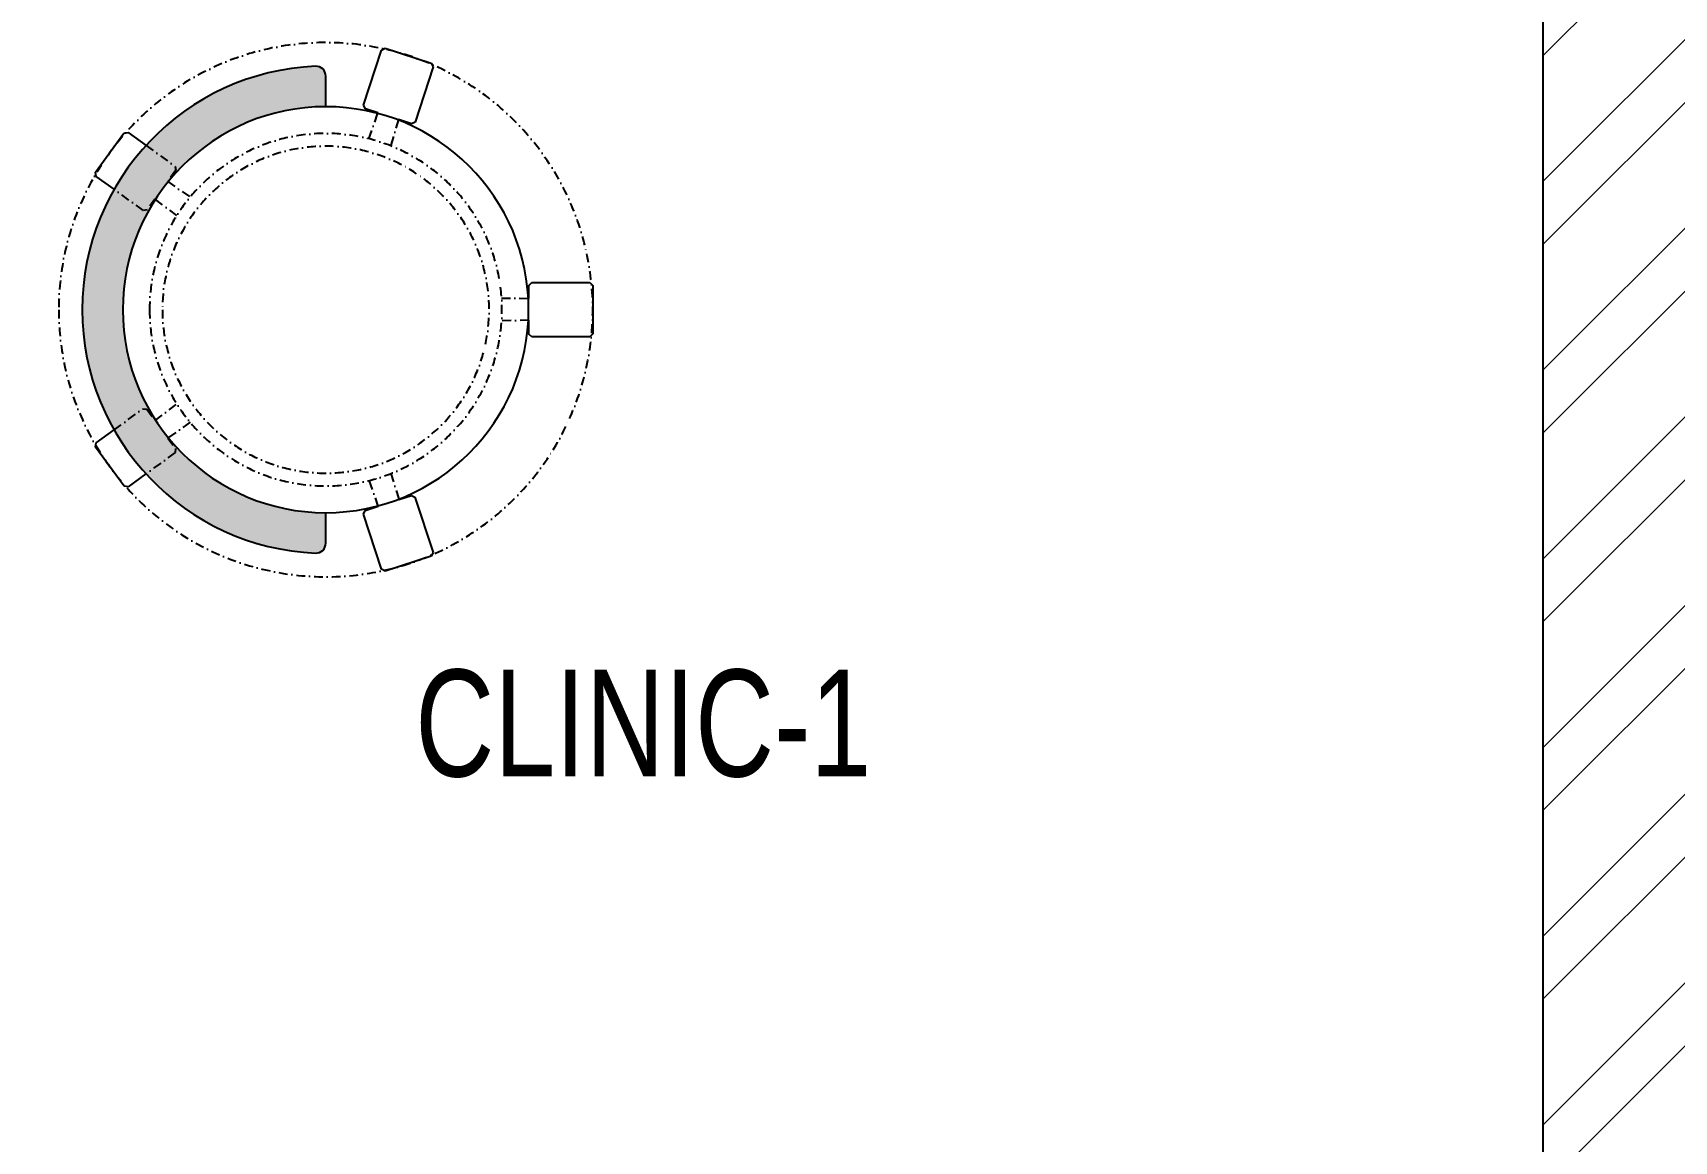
# Model space of a CAD drawing. Header units: feet. Extents: x 9770359 to 9778219, y -6859940 to -6847673.
# Drawn here: x 9773817 to 9775355, y -6849755 to -6848717 of the extents above; entities that cross this region are included whole.
import ezdxf

# ---------------------------------------------------------------- set-up
doc = ezdxf.new("R2010")
doc.units = ezdxf.units.FT
doc.header["$LTSCALE"] = 33
doc.header["$MEASUREMENT"] = 0
doc.linetypes.add('DASHDOT2', pattern=[0.5, 0.25, -0.125, 0, -0.125])
doc.layers.add('A-WALL', color=1, linetype='Continuous')
for name, color, linetype, lineweight in [('HATCH', 9, 'Continuous', 9), ('LENS-DIM', 252, 'Continuous', 5), ('LENS-FURNITURE', 13, 'Continuous', 9), ('LENS-TEXT', 31, 'Continuous', 5), ('LN-ELEVATION-1', 81, 'Continuous', 25), ('LN-HATCH', 251, 'Continuous', 0)]:
    doc.layers.add(name, color=color, linetype=linetype, lineweight=lineweight)
doc.styles.add('LK TXT', font='GILC____.TTF', dxfattribs={"height": 100})

# ---------------------------------------------------------------- blocks, each defined once
blk = doc.blocks.new('DR STOOL')
at = {"layer": 'HATCH'}
h = blk.add_hatch(dxfattribs=at)
h.set_pattern_fill('ANSI36', color=250, angle=-90.00000000000001)
h.set_pattern_definition([(315, (-227.8099174643867, 917.3997257252777), (6.173926083235043, -1.683798022700468), [7.9375, -1.587499999999999, 0, -1.587499999999999])])
edge = h.paths.add_edge_path()
edge.add_line((-190.0000000041909, 4.511094e-10), (-218.6899174675346, 4.511094e-10))
edge.add_arc((-218.6899174670689, 9.120000000388245), 9.119999999940092, 177.6119845363388, 269.9999999996136, ccw=False)
edge.add_arc((-1.8626451e-09, 3.565219e-10), 228.000000002257, 2.3880154632688004, 177.6119845367313, ccw=False)
edge.add_arc((218.6899174633436, 9.120000000497384), 9.120000000051716, -90.00000000034493, 2.3880154629299, ccw=False)
edge.add_line((218.6899174633436, 4.511094e-10), (190, 4.511094e-10))
edge.add_arc((-1.8626451e-09, 4.511094e-10), 190.000000001979, -1.27e-14, 180)
at = {"layer": 'LN-ELEVATION-1', "color": 1, "ltscale": 100}
for p, q in [((-128.6221585394814, 215.4841044476634), (-165.2704676063731, 189.0243927398114)), ((-124.7228340068832, 214.8545704018979), (-128.6221585394814, 215.4841044476634)), ((128.7014972954057, 215.5933048763618), (124.7553772013634, 214.9803744515593)), ((128.7014972954057, 215.5933048763618), (124.7553772013634, 214.9803744515593)), ((165.1911288509145, 188.915192311113), (128.7014972954057, 215.5933048763618)), ((165.1911288509145, 188.915192311113), (128.7014972954057, 215.5933048763618)), ((-112.6981821293011, 198.1996966340157), (-124.7228340068832, 214.8545704018979)), ((124.7553772013634, 214.9803744515593), (112.5488144652918, 198.2845540212292)), ((-165.2704676063731, 189.0243927398114), (-165.9069543029182, 185.0820035930228)), ((-165.9069543029182, 185.0820035930228), (-153.8003208162263, 168.3135803133482)), ((153.6734594982117, 168.4294150282658), (165.7973639420234, 185.0121775862135)), ((165.7973639420234, 185.0121775862135), (165.1911288509145, 188.915192311113)), ((165.7973639420234, 185.0121775862135), (165.1911288509145, 188.915192311113)), ((-191.2928382232785, -35.45407700946089), (-242.9550312487409, -52.24013893969095)), ((-187.9259491492994, -37.1695928365807), (-191.2928382232785, -35.45407700946089)), ((-184.1424400564283, -48.81403796559607), (-187.9259491492994, -37.1695928365807)), ((188.0651108901948, -36.96233201187715), (184.0504167033359, -49.19388854173303)), ((191.3981811110861, -35.27656588272658), (188.0651108901948, -36.96233201187715)), ((243.0100176925771, -52.21682526778022), (191.3981811110861, -35.27656588272658)), ((-242.9550312487409, -52.24013893969095), (-244.7482102331705, -55.75945052818861)), ((-244.7482102331705, -55.75945052818861), (-230.7800458371639, -98.74904560100549)), ((230.715890809428, -98.7280946081737), (244.8123673382215, -55.78040257930116)), ((244.8123673382215, -55.78040257930116), (243.0100176925771, -52.21682526778022)), ((-173.8639617776498, -80.4479453730819), (-177.8421125086024, -68.2044548037811)), ((177.6922140880488, -68.56540505095472), (173.8739495249465, -80.1985000452405)), ((-227.2218665438704, -100.5620286722478), (-175.5596735184081, -83.7759667420105)), ((-175.5596735184081, -83.7759667420105), (-173.8639617776498, -80.4479453730819)), ((173.8739495249465, -80.1985000452405), (175.5794035866856, -83.5704969359358)), ((175.5794035866856, -83.5704969359358), (227.1912401677109, -100.5107563209894)), ((-230.7800458371639, -98.74904560100549), (-227.2218665438704, -100.5620286722478)), ((227.1912401677109, -100.5107563209894), (230.715890809428, -98.7280946081737)), ((-22.72193054761737, -190.2142363802995), (-25.39390889601782, -192.886214728569)), ((-25.39390889601782, -192.886214728569), (-25.39390889601782, -247.2070584567482)), ((-10.47823652112856, -190.2142363802995), (-22.72193054761737, -190.2142363802995)), ((22.78362171910703, -190.2142363802995), (9.910054048988968, -190.2142363802995)), ((25.42475448176265, -192.8553691428751), (22.78362171910703, -190.2142363802995)), ((25.42475448176265, -247.1762128710543), (25.42475448176265, -192.8553691428751)), ((-25.39390889601782, -247.2070584567482), (-22.60096735274419, -250)), ((-22.60096735274419, -250), (22.60096735274419, -250)), ((22.60096735274419, -250), (25.42475448176265, -247.1762128710543))]:
    blk.add_line(p, q, dxfattribs=at)
at = {"layer": 'LN-ELEVATION-1', "linetype": 'DASHDOT2'}
for p, q in [((-92.92521573789418, 170.8129362839827), (-112.6981821293011, 198.1996966340157)), ((112.5488144652918, 198.2845540212292), (92.69529851106927, 171.1294289919315)), ((-93.52748446213081, 167.0824927485227), (-92.92521573789418, 170.8129362839827)), ((92.69529851106927, 171.1294289919315), (93.26858203159645, 167.4385604566923)), ((-153.8003208162263, 168.3135803133482), (-134.1093360339291, 141.0403694751003)), ((-103.4542870586738, 159.9154408004979), (-93.52748446213081, 167.0824927485227)), ((-88.15393704269081, 139.4771787207864), (-103.4542870586738, 159.9154408004979)), ((103.6608748426661, 159.8406005539291), (88.19885099539533, 139.4487815762331)), ((93.26858203159645, 167.4385604566923), (103.6608748426661, 159.8406005539291)), ((133.7372852512635, 141.1612321265929), (153.6734594982117, 168.4294150282658)), ((-134.1093360339291, 141.0403694751003), (-130.4219571123831, 140.4450534014686)), ((-130.4219571123831, 140.4450534014686), (-119.9844727469608, 147.9808124662595)), ((-119.9844727469608, 147.9808124662595), (-105.3687285655178, 126.9741353208374)), ((105.4096150295809, 126.94019481352), (120.1194891873747, 147.8074627162714)), ((120.1194891873747, 147.8074627162714), (130.0033113472163, 140.5812532722048)), ((130.0033113472163, 140.5812532722048), (133.7372852512635, 141.1612321265929)), ((-159.954806596972, -40.49024384317454), (-184.1424400564283, -48.81403796559607)), ((184.0504167033359, -49.19388854173303), (159.8786162491887, -40.79004861696012)), ((-177.8421125086024, -68.2044548037811), (-153.4148110738024, -60.73628028803068)), ((153.3006618716754, -61.02382378749462), (177.6922140880488, -68.56540505095472)), ((-10.92024635523557, -164.6382343793375), (-10.47823652112856, -190.2142363802995)), ((9.910054048988968, -190.2142363802995), (10.35584833659231, -164.674698740353))]:
    blk.add_line(p, q, dxfattribs=at)
at = {"layer": 'LN-ELEVATION-1', "color": 1, "ltscale": 100}
blk.add_lwpolyline([(-190.0000000023283, 0), (-218.6899174656719, 0, -0.4264743413925903), (-227.8019973598421, 9.5, -0.959166304662544), (227.8019973593764, 9.5, -0.4264743413925903), (218.6899174647406, 0), (190.0000000013969, 0)], format="xyb", dxfattribs=at)
at = {"layer": 'LN-ELEVATION-1', "linetype": 'DASHDOT2'}
for radius in [250, 165, 153]:
    blk.add_circle((0, 0), radius, dxfattribs=at)
at = {"layer": 'LN-ELEVATION-1', "color": 1, "ltscale": 100}
blk.add_circle((0, 0), 190, dxfattribs=at)
blk = doc.blocks.new('A$C89a4e9da')
at = {"layer": 'LN-HATCH'}
h = blk.add_hatch(dxfattribs=at)
h.set_pattern_fill('ANSI32', color=256, scale=333, angle=180)
h.set_pattern_definition([(225, (-9782350.297585681, 5280826.097457374), (88.29995930067012, -88.29995930067015), []), (225, (-9782409.164225116, 5280826.097457374), (88.29995930067012, -88.29995930067015), [])])
h.paths.add_polyline_path([(-2640.405169187113, -6050.336887269281), (-2870.40516913496, -6050.33688726835), (-2870.40516913496, -7550.336887271143), (-2640.405169194564, -7550.336887271143)])
h.paths.add_polyline_path([(-2909.195137605071, 1011.600721818395), (-2640.405169144273, 1011.600721818395), (-2640.405169140548, 1638.028931792825), (-2704.005355248228, 1636.518597172573), (-2904.005355248228, 1636.518597172573)])
h.paths.add_polyline_path([(-2640.405169147998, 261.6007218202576), (-2915.423694862053, 261.6007218202576), (-2919.160915127024, -188.4096227809786), (-4925.7612893302, -188.4096227809786), (-4925.761289332061, 3444.3940668758), (-282.9102395232767, 3554.649383721873), (-282.9102395232767, 329.6979021271691), (2073.30922777392, 394.8637567088008), (2244.963073972613, -6156.088938459754), (2475.042018454522, -6156.088938459754), (2297.196955027059, 631.1437569046392), (-52.91023952327669, 566.1469491692259), (-52.91023952327669, 3790.176113129593), (-5155.761289332062, 3668.997024397366), (-5155.761289332062, -418.4096227809787), (-2870.40516913496, -418.4096227809787), (-2870.40516913496, -5270.336887268349), (-2640.405169183388, -5270.336887268349)])
at = {"layer": 'A-WALL'}
blk.add_line((-282.9102395232767, 3554.649383722805), (-282.9102395232767, 329.6979021281004), dxfattribs=at)

msp = doc.modelspace()

# ---------------------------------------------------------------- block references
at = {"layer": 'LENS-DIM', "color": 2}
msp.add_blockref('A$C89a4e9da', (9775514.484773107, -6851463.635228551), dxfattribs=at)
at = {"layer": 'LENS-FURNITURE', "xscale": -1, "rotation": 90}
msp.add_blockref('DR STOOL', (9774091.800445197, -6848976.375856071), dxfattribs=at)

# ---------------------------------------------------------------- texts
at = {"layer": 'LENS-TEXT', "color": 0, "linetype": 'Continuous', "ltscale": 3, "insert": (9774389.185941743, -6849363.994134097), "char_height": 100, "attachment_point": 5, "style": 'LK TXT'}
msp.add_mtext_dynamic_manual_height_columns('CLINIC-1', width=337.0465116279069, gutter_width=0.9999999999999992, heights=[0], dxfattribs=at)

doc.saveas('drawing.dxf')
